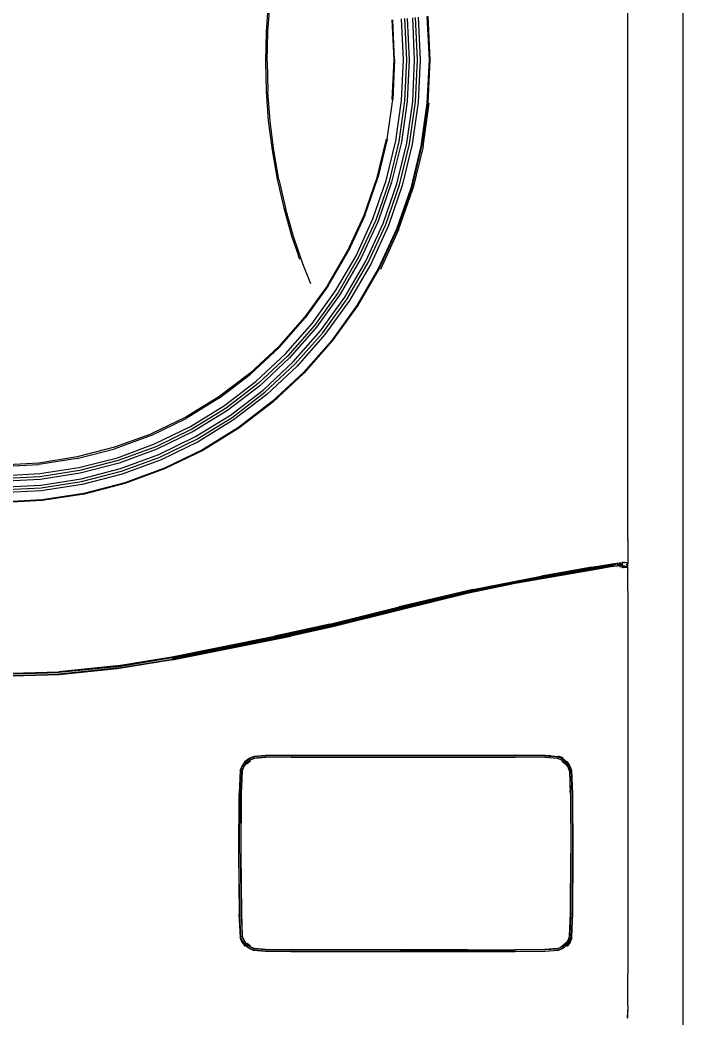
# Model space of a CAD drawing. Extents: x 41.9 to 126, y -21.3 to 38.1.
# Drawn here: x 101.854 to 103.269, y -11.707 to -9.578 of the extents above; entities that cross this region are included whole.
import ezdxf

# ---------------------------------------------------------------- set-up
doc = ezdxf.new("R2010")
doc.units = 0
doc.layers.add('ARQUITETURA_R07', color=8, linetype='CONTINUOUS')
doc.layers.add('LISTAGEM_TEXTO', color=7, linetype='CONTINUOUS')

# ---------------------------------------------------------------- blocks, each defined once
blk = doc.blocks.new('VISTAS')
at = {"layer": 'ARQUITETURA_R07'}
for p, q in [((2.27249, -1.29352), (2.27249, 0.71648)), ((2.2431, -0.04494), (2.2431, 0.47015)), ((2.05115, 0.24115), (2.04997, 0.22538)), ((2.05097, 0.22543), (2.05214, 0.24125)), ((2.11713, 0.23175), (2.11806, 0.21055)), ((2.11855, 0.21057), (2.11755, 0.23181)), ((2.12331, 0.21057), (2.12229, 0.23229)), ((2.12389, 0.23245), (2.12492, 0.21057)), ((2.12528, 0.23259), (2.12632, 0.21057)), ((2.12925, 0.21057), (2.1282, 0.23289)), ((2.13071, 0.21057), (2.12965, 0.23303)), ((2.13119, 0.23319), (2.13225, 0.21057)), ((2.13583, 0.23367), (2.13692, 0.21057)), ((2.13621, 0.2337), (2.1373, 0.21057)), ((2.04997, 0.22538), (2.04958, 0.20955)), ((2.05058, 0.20955), (2.05097, 0.22543)), ((2.04958, 0.20955), (2.04997, 0.19372)), ((2.05058, 0.20955), (2.05097, 0.19367)), ((2.11806, 0.21055), (2.11713, 0.18931)), ((2.11855, 0.21057), (2.11755, 0.18929)), ((2.12229, 0.18881), (2.12331, 0.21057)), ((2.12492, 0.21057), (2.12389, 0.18864)), ((2.12632, 0.21057), (2.12528, 0.1885)), ((2.1282, 0.18821), (2.12925, 0.21057)), ((2.12965, 0.18806), (2.13071, 0.21057)), ((2.13225, 0.21057), (2.13118, 0.18791)), ((2.13692, 0.21057), (2.13583, 0.18744)), ((2.1373, 0.21057), (2.13621, 0.1874)), ((2.04997, 0.19372), (2.05115, 0.17795)), ((2.05214, 0.17785), (2.05097, 0.19367)), ((2.11455, 0.1682), (2.11755, 0.18929)), ((2.11922, 0.16725), (2.12229, 0.18881)), ((2.12389, 0.18864), (2.1208, 0.16692)), ((2.12528, 0.1885), (2.12216, 0.16664)), ((2.12504, 0.16605), (2.1282, 0.18821)), ((2.12648, 0.16576), (2.12965, 0.18806)), ((2.13118, 0.18791), (2.12799, 0.16545)), ((2.13583, 0.18744), (2.13257, 0.16451)), ((2.13621, 0.1874), (2.13294, 0.16444)), ((2.13376, 0.16426), (2.13707, 0.18731)), ((2.05115, 0.17795), (2.05311, 0.1623)), ((2.0541, 0.16215), (2.05214, 0.17785)), ((2.10922, 0.14766), (2.11421, 0.16827)), ((2.11455, 0.1682), (2.10955, 0.14755)), ((2.1141, 0.14612), (2.11922, 0.16725)), ((2.1208, 0.16692), (2.11563, 0.14564)), ((2.12216, 0.16664), (2.11697, 0.14522)), ((2.11978, 0.14434), (2.12504, 0.16605)), ((2.12118, 0.1439), (2.12648, 0.16576)), ((2.12799, 0.16545), (2.12265, 0.14344)), ((2.05311, 0.1623), (2.05584, 0.14682)), ((2.05683, 0.14662), (2.0541, 0.16215)), ((2.13257, 0.16451), (2.12712, 0.14205)), ((2.13294, 0.16444), (2.12748, 0.14193)), ((2.13376, 0.16426), (2.12827, 0.14167)), ((2.05584, 0.14682), (2.05934, 0.13157)), ((2.05683, 0.14662), (2.06033, 0.13133)), ((2.10228, 0.12766), (2.10922, 0.14766)), ((2.10259, 0.12751), (2.10955, 0.14755)), ((2.10699, 0.12562), (2.1141, 0.14612)), ((2.11563, 0.14564), (2.10847, 0.12499)), ((2.11697, 0.14522), (2.10976, 0.12444)), ((2.11247, 0.12328), (2.11978, 0.14434)), ((2.11382, 0.1227), (2.12118, 0.1439)), ((2.12265, 0.14344), (2.11524, 0.12209)), ((2.12712, 0.14205), (2.11955, 0.12025)), ((2.12748, 0.14193), (2.1199, 0.1201)), ((2.12067, 0.11975), (2.12827, 0.14167)), ((2.05934, 0.13157), (2.0636, 0.1166)), ((2.06458, 0.11632), (2.06033, 0.13133)), ((2.09346, 0.10847), (2.10228, 0.12766)), ((2.10259, 0.12751), (2.09375, 0.10827)), ((2.09795, 0.10595), (2.10699, 0.12562)), ((2.10847, 0.12499), (2.09936, 0.10517)), ((2.10976, 0.12444), (2.10059, 0.10449)), ((2.10318, 0.10306), (2.11247, 0.12328)), ((2.10447, 0.10235), (2.11382, 0.1227)), ((2.11524, 0.12209), (2.10583, 0.1016)), ((2.11955, 0.12025), (2.10994, 0.09933)), ((2.1199, 0.1201), (2.11028, 0.09914)), ((2.12067, 0.11975), (2.11101, 0.09871)), ((2.0636, 0.1166), (2.06726, 0.10589)), ((2.06959, 0.10166), (2.06458, 0.11632)), ((2.08287, 0.09036), (2.09346, 0.10847)), ((2.08313, 0.09002), (2.09375, 0.10827)), ((2.06791, 0.10404), (2.06726, 0.10589)), ((2.07386, 0.09111), (2.06959, 0.10166)), ((2.08708, 0.08728), (2.09795, 0.10595)), ((2.09936, 0.10517), (2.08841, 0.08636)), ((2.10059, 0.10449), (2.08958, 0.08556)), ((2.09201, 0.08388), (2.10318, 0.10306)), ((2.09323, 0.08304), (2.10447, 0.10235)), ((2.10583, 0.1016), (2.09451, 0.08216)), ((2.10994, 0.09933), (2.09839, 0.07948)), ((2.11028, 0.09914), (2.09871, 0.07926)), ((2.11033, 0.09879), (2.11032, 0.09877)), ((2.08284, 0.09026), (2.07055, 0.07335)), ((2.08313, 0.09002), (2.07081, 0.07294)), ((2.07449, 0.06981), (2.08708, 0.08728)), ((2.08841, 0.08636), (2.07573, 0.06876)), ((2.08958, 0.08556), (2.07681, 0.06784)), ((2.08287, 0.09036), (2.08284, 0.09026)), ((2.07907, 0.06593), (2.09201, 0.08388)), ((2.0802, 0.06497), (2.09323, 0.08304)), ((2.09451, 0.08216), (2.08139, 0.06396)), ((2.09839, 0.07948), (2.085, 0.0609)), ((2.09871, 0.07926), (2.08529, 0.06065)), ((2.07055, 0.07335), (2.05668, 0.05766)), ((2.05694, 0.05717), (2.07081, 0.07294)), ((2.0603, 0.05369), (2.07449, 0.06981)), ((2.07573, 0.06876), (2.06143, 0.05252)), ((2.07681, 0.06784), (2.06242, 0.0515)), ((2.06449, 0.04936), (2.07907, 0.06593)), ((2.06552, 0.0483), (2.0802, 0.06497)), ((2.08139, 0.06396), (2.06661, 0.04717)), ((2.085, 0.0609), (2.06992, 0.04376)), ((2.08529, 0.06065), (2.07018, 0.04348)), ((2.05668, 0.05766), (2.04137, 0.04345)), ((2.05694, 0.05717), (2.04163, 0.04289)), ((2.04464, 0.03908), (2.0603, 0.05369)), ((2.06143, 0.05252), (2.04565, 0.03781)), ((2.06242, 0.0515), (2.04655, 0.03669)), ((2.0484, 0.03435), (2.06449, 0.04936)), ((2.04933, 0.03319), (2.06552, 0.0483)), ((2.04137, 0.04345), (2.0248, 0.03085)), ((2.02503, 0.03022), (2.04163, 0.04289)), ((2.06661, 0.04717), (2.05031, 0.03196)), ((2.06992, 0.04376), (2.05327, 0.02823)), ((2.07018, 0.04348), (2.05351, 0.02792)), ((2.02768, 0.02613), (2.04464, 0.03908)), ((2.04565, 0.03781), (2.02856, 0.02476)), ((2.04655, 0.03669), (2.02934, 0.02355)), ((2.03097, 0.02104), (2.0484, 0.03435)), ((2.03178, 0.01979), (2.04933, 0.03319)), ((2.05031, 0.03196), (2.03264, 0.01846)), ((2.0248, 0.03085), (2.0071, 0.01998)), ((2.02503, 0.03022), (2.00731, 0.01929)), ((2.05327, 0.02823), (2.03523, 0.01445)), ((2.05351, 0.02792), (2.03544, 0.01412)), ((2.00956, 0.01495), (2.02768, 0.02613)), ((2.02856, 0.02476), (2.0103, 0.0135)), ((2.02934, 0.02355), (2.01097, 0.01222)), ((2.0071, 0.01998), (1.98853, 0.01098)), ((1.98864, 0.0102), (2.00731, 0.01929)), ((2.01235, 0.00955), (2.03097, 0.02104)), ((2.01303, 0.00823), (2.03178, 0.01979)), ((2.03264, 0.01846), (2.01376, 0.00682)), ((1.98847, 0.01095), (1.96908, 0.00389)), ((1.98847, 0.01095), (1.98853, 0.01098)), ((1.99046, 0.00565), (2.00956, 0.01495)), ((2.0103, 0.0135), (1.99107, 0.00414)), ((2.01097, 0.01222), (1.99161, 0.00279)), ((2.03523, 0.01445), (2.01596, 0.00257)), ((2.03544, 0.01412), (2.01614, 0.00222)), ((1.98864, 0.0102), (1.96919, 0.00304)), ((1.97058, -0.00167), (1.99046, 0.00565)), ((1.99273, 0), (2.01235, 0.00955)), ((1.99329, -0.00138), (2.01303, 0.00823)), ((2.01376, 0.00682), (1.99388, -0.00286)), ((1.96908, 0.00389), (1.94904, -0.00128)), ((1.94914, -0.00214), (1.96919, 0.00304)), ((1.99107, 0.00414), (1.97104, -0.00324)), ((1.99161, 0.00279), (1.97145, -0.00464)), ((2.01596, 0.00257), (1.99567, -0.00732)), ((2.01614, 0.00222), (1.99581, -0.00769)), ((1.90799, -0.00636), (1.92865, -0.00529)), ((1.92859, -0.00453), (1.90895, -0.00558)), ((1.94904, -0.00128), (1.92859, -0.00453)), ((1.94914, -0.00214), (1.92865, -0.00529)), ((1.95007, -0.00697), (1.97058, -0.00167)), ((1.97104, -0.00324), (1.95038, -0.00857)), ((1.97145, -0.00464), (1.95065, -0.01001)), ((1.9723, -0.00753), (1.99273, 0)), ((1.97272, -0.00895), (1.99329, -0.00138)), ((1.99388, -0.00286), (1.97317, -0.01049)), ((1.90799, -0.01128), (1.92912, -0.01019)), ((1.92912, -0.01019), (1.95007, -0.00697)), ((1.95038, -0.00857), (1.92927, -0.01182)), ((1.95065, -0.01001), (1.92941, -0.01327)), ((1.95123, -0.01297), (1.9723, -0.00753)), ((1.95151, -0.01443), (1.97272, -0.00895)), ((1.97317, -0.01049), (1.95181, -0.016)), ((1.99567, -0.00732), (1.97452, -0.0151)), ((1.99581, -0.00769), (1.97463, -0.01548)), ((1.92927, -0.01182), (1.90799, -0.01292)), ((1.92941, -0.01327), (1.90799, -0.01438)), ((1.9297, -0.01628), (1.95123, -0.01297)), ((1.92984, -0.01776), (1.95151, -0.01443)), ((1.97452, -0.0151), (1.95272, -0.02073)), ((1.97463, -0.01548), (1.9528, -0.02112)), ((1.90799, -0.0174), (1.9297, -0.01628)), ((1.90799, -0.01889), (1.92984, -0.01776)), ((1.92999, -0.01936), (1.90799, -0.0205)), ((1.95181, -0.016), (1.92999, -0.01936)), ((1.95272, -0.02073), (1.93045, -0.02415)), ((1.9528, -0.02112), (1.93048, -0.02455)), ((1.93045, -0.02415), (1.90798, -0.02532)), ((1.93048, -0.02455), (1.90798, -0.02572)), ((2.24309, -0.04587), (2.24306, -0.05824)), ((2.2431, -0.04494), (2.24309, -0.04554)), ((2.24309, -0.04587), (2.24309, -0.04554)), ((2.22349, -0.06039), (2.23449, -0.05852)), ((2.23469, -0.05842), (2.22366, -0.06029)), ((2.22379, -0.06014), (2.23484, -0.05826)), ((2.23689, -0.05816), (2.23449, -0.05852)), ((2.23539, -0.05856), (2.23752, -0.05829)), ((2.23689, -0.05816), (2.23726, -0.05811)), ((2.23746, -0.05802), (2.23731, -0.05804)), ((2.23746, -0.05802), (2.23752, -0.05801)), ((2.23758, -0.058), (2.23752, -0.05801)), ((2.23753, -0.05871), (2.23752, -0.05829)), ((2.23752, -0.05829), (2.23893, -0.05829)), ((2.23762, -0.058), (2.23758, -0.058)), ((2.2379, -0.05799), (2.23775, -0.05799)), ((2.23893, -0.05798), (2.23845, -0.05799)), ((2.23852, -0.05791), (2.23893, -0.05791)), ((2.23893, -0.05763), (2.23893, -0.05751)), ((2.23893, -0.05778), (2.23893, -0.05772)), ((2.23893, -0.05791), (2.23893, -0.05786)), ((2.23893, -0.05791), (2.23903, -0.05791)), ((2.23893, -0.05798), (2.23893, -0.05791)), ((2.23918, -0.05798), (2.23893, -0.05798)), ((2.23893, -0.05829), (2.23893, -0.05804)), ((2.23893, -0.05829), (2.23902, -0.05829)), ((2.23902, -0.05829), (2.23918, -0.05835)), ((2.23916, -0.05791), (2.2391, -0.05792)), ((2.23918, -0.05784), (2.23916, -0.05791)), ((2.23916, -0.05791), (2.23987, -0.05791)), ((2.23916, -0.05791), (2.23918, -0.05798)), ((2.23918, -0.05749), (2.23918, -0.05764)), ((2.23918, -0.0577), (2.23918, -0.05774)), ((2.23923, -0.05798), (2.23918, -0.05798)), ((2.23918, -0.05798), (2.23918, -0.05835)), ((2.23918, -0.05835), (2.23989, -0.05865)), ((2.23918, -0.05835), (2.23918, -0.05861)), ((2.2401, -0.05834), (2.23923, -0.05798)), ((2.24133, -0.05756), (2.23979, -0.05764)), ((2.24058, -0.05792), (2.23987, -0.05791)), ((2.24043, -0.05891), (2.2401, -0.05834)), ((2.24133, -0.05756), (2.24226, -0.05759)), ((2.24271, -0.05793), (2.24226, -0.05759)), ((2.24232, -0.05849), (2.24239, -0.05921)), ((2.24285, -0.05775), (2.24285, -0.05873)), ((2.24305, -0.0593), (2.24306, -0.05824)), ((2.22705, -0.06073), (2.18286, -0.06847)), ((2.22723, -0.06106), (2.18289, -0.06886)), ((2.22189, -0.06082), (2.19583, -0.06533)), ((2.22705, -0.06033), (2.1959, -0.06572)), ((2.22349, -0.06039), (2.19669, -0.06502)), ((2.22379, -0.06014), (2.1968, -0.06481)), ((2.22189, -0.06082), (2.23263, -0.05898)), ((2.23263, -0.05939), (2.22705, -0.06033)), ((2.22705, -0.06073), (2.23264, -0.05979)), ((2.23284, -0.06011), (2.22723, -0.06106)), ((2.23263, -0.05898), (2.23539, -0.05856)), ((2.2354, -0.05938), (2.23264, -0.05979)), ((2.23561, -0.05971), (2.23284, -0.06011)), ((2.2354, -0.05938), (2.23753, -0.05912)), ((2.23775, -0.05945), (2.23561, -0.05971)), ((2.23902, -0.0586), (2.23753, -0.05871)), ((2.23903, -0.05902), (2.23753, -0.05912)), ((2.23918, -0.05934), (2.23775, -0.05945)), ((2.23893, -0.05956), (2.23893, -0.05944)), ((2.23893, -0.05983), (2.23893, -0.05967)), ((2.23893, -0.06005), (2.23893, -0.05993)), ((2.23918, -0.05861), (2.23902, -0.0586)), ((2.23903, -0.05902), (2.23918, -0.05902)), ((2.23989, -0.05865), (2.23918, -0.05861)), ((2.23918, -0.05902), (2.23918, -0.05924)), ((2.23918, -0.05902), (2.23989, -0.05906)), ((2.23918, -0.05934), (2.23918, -0.05954)), ((2.23925, -0.05934), (2.23918, -0.05934)), ((2.23918, -0.05965), (2.23918, -0.05978)), ((2.23918, -0.0599), (2.23918, -0.06004)), ((2.24007, -0.05939), (2.23925, -0.05934)), ((2.24021, -0.05901), (2.23989, -0.05865)), ((2.23989, -0.05865), (2.24019, -0.05919)), ((2.24007, -0.05939), (2.23989, -0.05906)), ((2.23989, -0.06023), (2.24001, -0.06)), ((2.23996, -0.06025), (2.24004, -0.06)), ((2.24, -0.06024), (2.24014, -0.05999)), ((2.24004, -0.06024), (2.24009, -0.06024)), ((2.24007, -0.05939), (2.24012, -0.05939)), ((2.24011, -0.05968), (2.24009, -0.05981)), ((2.24014, -0.05999), (2.24009, -0.06024)), ((2.24009, -0.06024), (2.24039, -0.06021)), ((2.24016, -0.05943), (2.24012, -0.05939)), ((2.24014, -0.05956), (2.24012, -0.05962)), ((2.24016, -0.05943), (2.24014, -0.05951)), ((2.2402, -0.05922), (2.24016, -0.05937)), ((2.24016, -0.05937), (2.24017, -0.0594)), ((2.24017, -0.0594), (2.24016, -0.05943)), ((2.24016, -0.05943), (2.24021, -0.05951)), ((2.24021, -0.05949), (2.24016, -0.05943)), ((2.24021, -0.05943), (2.24016, -0.05943)), ((2.24016, -0.05956), (2.24021, -0.05961)), ((2.2402, -0.05968), (2.24018, -0.0598)), ((2.24018, -0.05968), (2.24018, -0.0598)), ((2.24021, -0.05901), (2.24019, -0.05919)), ((2.24019, -0.05919), (2.2402, -0.05922)), ((2.2402, -0.05922), (2.24021, -0.05943)), ((2.24021, -0.05943), (2.24021, -0.05949)), ((2.24021, -0.05949), (2.24021, -0.05951)), ((2.24023, -0.05952), (2.24021, -0.05949)), ((2.24021, -0.05955), (2.24021, -0.05961)), ((2.24021, -0.0598), (2.24027, -0.05967)), ((2.24023, -0.05952), (2.24028, -0.05952)), ((2.24023, -0.05952), (2.24027, -0.05955)), ((2.24027, -0.05955), (2.24033, -0.05952)), ((2.24031, -0.05959), (2.24027, -0.05955)), ((2.24031, -0.05959), (2.24032, -0.05957)), ((2.24033, -0.05952), (2.24043, -0.05891)), ((2.24033, -0.05952), (2.24078, -0.05953)), ((2.24045, -0.05975), (2.24037, -0.05966)), ((2.24039, -0.06021), (2.24042, -0.05997)), ((2.24039, -0.06021), (2.24085, -0.06014)), ((2.24045, -0.05978), (2.24045, -0.05975)), ((2.2415, -0.05958), (2.24078, -0.05953)), ((2.24085, -0.06014), (2.24178, -0.06012)), ((2.24189, -0.05965), (2.2415, -0.05958)), ((2.24178, -0.06012), (2.24229, -0.06007)), ((2.2421, -0.05976), (2.24189, -0.05965)), ((2.2421, -0.05976), (2.24243, -0.06003)), ((2.24229, -0.06007), (2.24233, -0.06006)), ((2.24243, -0.06003), (2.24258, -0.05998)), ((2.24243, -0.06003), (2.24254, -0.0601)), ((2.24254, -0.0601), (2.24271, -0.06027)), ((2.24258, -0.05998), (2.2428, -0.05981)), ((2.24271, -0.06027), (2.24283, -0.0605)), ((2.2428, -0.05981), (2.24285, -0.05974)), ((2.24285, -0.05974), (2.24283, -0.0605)), ((2.24283, -0.0605), (2.24285, -0.06056)), ((2.24285, -0.05974), (2.24295, -0.05959)), ((2.24285, -0.06056), (2.24291, -0.06079)), ((2.24285, -0.06056), (2.24285, -0.06075)), ((2.24291, -0.06079), (2.24306, -0.06161)), ((2.24295, -0.05959), (2.24305, -0.0593)), ((2.2431, -0.07283), (2.24306, -0.06161)), ((2.15721, -0.07379), (2.18286, -0.06847)), ((2.18289, -0.06886), (2.15727, -0.07419)), ((2.1603, -0.07234), (2.19583, -0.06533)), ((2.16038, -0.07197), (2.1968, -0.06481)), ((2.16042, -0.07274), (2.1959, -0.06572)), ((2.16043, -0.07215), (2.19669, -0.06502)), ((2.16038, -0.07197), (2.121, -0.0813)), ((2.16043, -0.07215), (2.12107, -0.08149)), ((2.1603, -0.07234), (2.12114, -0.08168)), ((2.12124, -0.08209), (2.16042, -0.07274)), ((2.15714, -0.07331), (2.12124, -0.08209)), ((2.15721, -0.07379), (2.1213, -0.08256)), ((2.15727, -0.07419), (2.12135, -0.08294)), ((2.16039, -0.07264), (2.15714, -0.07331)), ((2.2431, -0.07283), (2.24311, -0.2767)), ((2.08393, -0.0904), (2.121, -0.0813)), ((2.08396, -0.09061), (2.12107, -0.08149)), ((2.084, -0.09085), (2.12114, -0.08168)), ((2.08406, -0.09127), (2.12124, -0.08209)), ((2.12124, -0.08209), (2.08619, -0.09085)), ((2.08623, -0.09129), (2.1213, -0.08256)), ((2.12135, -0.08294), (2.08627, -0.09165)), ((2.08393, -0.0904), (2.05442, -0.09687)), ((2.08396, -0.09061), (2.05445, -0.09708)), ((2.084, -0.09085), (2.0545, -0.09733)), ((2.05456, -0.09776), (2.08406, -0.09127)), ((2.08619, -0.09085), (2.0631, -0.09605)), ((2.08623, -0.09129), (2.06312, -0.09648)), ((2.08627, -0.09165), (2.06314, -0.09684)), ((1.99972, -0.10783), (2.05442, -0.09687)), ((1.99976, -0.10803), (2.05445, -0.09708)), ((1.99983, -0.10826), (2.0545, -0.09733)), ((2.05456, -0.09776), (1.99991, -0.10868)), ((2.06312, -0.09648), (1.99999, -0.1091)), ((2.00006, -0.10944), (2.06314, -0.09684)), ((2.0631, -0.09605), (2.05456, -0.09776)), ((1.97012, -0.11273), (1.99972, -0.10783)), ((1.97016, -0.11293), (1.99976, -0.10803)), ((1.97022, -0.11315), (1.99983, -0.10826)), ((1.97035, -0.11398), (1.99999, -0.1091)), ((2.00006, -0.10944), (1.9704, -0.11432)), ((1.90801, -0.11668), (1.93931, -0.1158)), ((1.90801, -0.11689), (1.93934, -0.116)), ((1.90801, -0.11711), (1.93937, -0.11622)), ((1.90801, -0.11795), (1.93944, -0.11706)), ((1.97012, -0.11273), (1.93931, -0.1158)), ((1.97016, -0.11293), (1.93934, -0.116)), ((1.97022, -0.11315), (1.93937, -0.11622)), ((1.97035, -0.11398), (1.93944, -0.11706)), ((1.9704, -0.11432), (1.93947, -0.1174)), ((1.93947, -0.1174), (1.90801, -0.11829)), ((2.03799, -0.16485), (2.03724, -0.16589)), ((2.03734, -0.1659), (2.03892, -0.1638)), ((2.03799, -0.16485), (2.03827, -0.16449)), ((2.03804, -0.16634), (2.03949, -0.1644)), ((2.03958, -0.1645), (2.03814, -0.16641)), ((2.03827, -0.16449), (2.03883, -0.16373)), ((2.03884, -0.16376), (2.03827, -0.16449)), ((2.03883, -0.16373), (2.04088, -0.16211)), ((2.0409, -0.16213), (2.03884, -0.16376)), ((2.04094, -0.1622), (2.03892, -0.1638)), ((2.04136, -0.16292), (2.03949, -0.1644)), ((2.04143, -0.16304), (2.03958, -0.1645)), ((2.04155, -0.16358), (2.03984, -0.16496)), ((2.04088, -0.16211), (2.04332, -0.16107)), ((2.04334, -0.1611), (2.0409, -0.16213)), ((2.04094, -0.1622), (2.04335, -0.16118)), ((2.04136, -0.16292), (2.04362, -0.16198)), ((2.04366, -0.16211), (2.04143, -0.16304)), ((2.04963, -0.16055), (2.04334, -0.1611)), ((2.04962, -0.16064), (2.04335, -0.16118)), ((2.04975, -0.16146), (2.04362, -0.16198)), ((2.04978, -0.1616), (2.04366, -0.16211)), ((2.04962, -0.16064), (2.06324, -0.16044)), ((2.06326, -0.16035), (2.04963, -0.16055)), ((2.04975, -0.16146), (2.06329, -0.16128)), ((2.0633, -0.16142), (2.04978, -0.1616)), ((2.06324, -0.16044), (2.18294, -0.16049)), ((2.06326, -0.16035), (2.08649, -0.16033)), ((2.06326, -0.16035), (2.18299, -0.16039)), ((2.06327, -0.16033), (2.08649, -0.16033)), ((2.06329, -0.16128), (2.18288, -0.16132)), ((2.0633, -0.16142), (2.18288, -0.16146)), ((2.08649, -0.16033), (2.18297, -0.16037)), ((2.19866, -0.16147), (2.18288, -0.16132)), ((2.19864, -0.16161), (2.18288, -0.16146)), ((2.19879, -0.16065), (2.18294, -0.16049)), ((2.18297, -0.16037), (2.183, -0.16037)), ((2.18297, -0.16037), (2.18299, -0.16039)), ((2.19886, -0.16056), (2.18299, -0.16039)), ((2.20551, -0.16211), (2.19864, -0.16161)), ((2.19866, -0.16147), (2.20554, -0.16198)), ((2.19879, -0.16065), (2.20581, -0.16118)), ((2.20185, -0.16076), (2.19886, -0.16056)), ((2.19888, -0.16053), (2.20185, -0.16076)), ((2.20185, -0.16076), (2.2059, -0.1611)), ((2.20774, -0.16304), (2.20551, -0.16211)), ((2.20779, -0.16292), (2.20554, -0.16198)), ((2.20822, -0.1622), (2.20581, -0.16118)), ((2.2059, -0.1611), (2.20828, -0.16211)), ((2.20593, -0.1611), (2.20828, -0.16211)), ((2.20868, -0.16195), (2.20613, -0.16084)), ((2.20772, -0.16358), (2.20943, -0.16495)), ((2.20959, -0.1645), (2.20774, -0.16304)), ((2.20779, -0.16292), (2.20967, -0.1644)), ((2.20822, -0.1622), (2.21024, -0.1638)), ((2.20828, -0.16211), (2.20832, -0.16211)), ((2.20832, -0.16211), (2.20834, -0.16214)), ((2.20834, -0.16214), (2.21033, -0.16373)), ((2.211, -0.1664), (2.20959, -0.1645)), ((2.2111, -0.16633), (2.20967, -0.1644)), ((2.2118, -0.16589), (2.21024, -0.1638)), ((2.21033, -0.16373), (2.21038, -0.16373)), ((2.2104, -0.16376), (2.21038, -0.16373)), ((2.2104, -0.16376), (2.21191, -0.16584)), ((2.03618, -0.1684), (2.03562, -0.1808)), ((2.03573, -0.18081), (2.0363, -0.16838)), ((2.03619, -0.16835), (2.03617, -0.16837)), ((2.03618, -0.1684), (2.03617, -0.16837)), ((2.03618, -0.1684), (2.03619, -0.16835)), ((2.03619, -0.16835), (2.0362, -0.16832)), ((2.0362, -0.16832), (2.03649, -0.1676)), ((2.03734, -0.1659), (2.0363, -0.16838)), ((2.03724, -0.16589), (2.03649, -0.1676)), ((2.03653, -0.18094), (2.03706, -0.16866)), ((2.03718, -0.16871), (2.03666, -0.18097)), ((2.03804, -0.16634), (2.03706, -0.16866)), ((2.03814, -0.16641), (2.03718, -0.16871)), ((2.03718, -0.16871), (2.03724, -0.16876)), ((2.03726, -0.1688), (2.03724, -0.16876)), ((2.03726, -0.1688), (2.03729, -0.16882)), ((2.21191, -0.1687), (2.211, -0.1664)), ((2.2111, -0.16633), (2.21201, -0.16865)), ((2.2118, -0.16589), (2.21278, -0.16838)), ((2.21188, -0.16875), (2.21191, -0.1687)), ((2.21189, -0.16878), (2.21188, -0.16875)), ((2.21189, -0.16878), (2.21229, -0.17901)), ((2.21191, -0.16584), (2.21196, -0.16585)), ((2.21198, -0.16589), (2.21196, -0.16585)), ((2.21198, -0.16589), (2.2129, -0.16835)), ((2.21251, -0.18094), (2.21201, -0.16865)), ((2.21331, -0.18081), (2.21278, -0.16838)), ((2.2129, -0.16835), (2.21343, -0.1808)), ((2.03548, -0.21277), (2.03561, -0.18087)), ((2.03573, -0.18081), (2.0356, -0.21276)), ((2.03562, -0.1808), (2.03561, -0.18087)), ((2.03653, -0.18094), (2.03641, -0.21277)), ((2.2124, -0.18096), (2.21229, -0.17901)), ((2.21237, -0.181), (2.2124, -0.18096)), ((2.21251, -0.18094), (2.21267, -0.21276)), ((2.21331, -0.18081), (2.21349, -0.21276)), ((2.21343, -0.1808), (2.21361, -0.21277)), ((2.03666, -0.18097), (2.03653, -0.21278)), ((2.21237, -0.181), (2.21256, -0.21277)), ((2.03546, -0.21281), (2.03548, -0.21277)), ((2.03546, -0.21281), (2.03547, -0.21284)), ((2.03547, -0.21284), (2.03548, -0.21277)), ((2.03572, -0.24474), (2.03547, -0.21284)), ((2.03583, -0.24471), (2.0356, -0.21276)), ((2.03663, -0.24459), (2.03641, -0.21277)), ((2.03653, -0.21278), (2.03676, -0.24458)), ((2.2124, -0.24458), (2.21255, -0.21284)), ((2.21251, -0.24459), (2.21267, -0.21276)), ((2.21255, -0.21284), (2.21256, -0.21277)), ((2.21331, -0.24471), (2.21349, -0.21276)), ((2.21361, -0.21277), (2.21343, -0.24474)), ((2.0357, -0.24478), (2.03572, -0.24474)), ((2.03571, -0.24482), (2.0357, -0.24478)), ((2.03571, -0.24482), (2.03627, -0.2572)), ((2.03583, -0.24471), (2.03638, -0.25715)), ((2.03663, -0.24459), (2.03715, -0.25687)), ((2.03676, -0.24458), (2.03727, -0.25684)), ((2.21237, -0.24466), (2.21188, -0.25687)), ((2.21191, -0.25685), (2.21237, -0.24466)), ((2.21251, -0.24459), (2.21201, -0.25688)), ((2.21237, -0.24466), (2.2124, -0.24458)), ((2.21331, -0.24471), (2.21278, -0.25715)), ((2.21343, -0.24474), (2.2129, -0.2572)), ((2.03549, -0.24488), (2.03612, -0.25745)), ((2.03716, -0.26019), (2.03604, -0.25752)), ((2.03627, -0.2572), (2.03625, -0.25726)), ((2.03626, -0.25728), (2.03625, -0.25726)), ((2.03727, -0.2597), (2.03626, -0.25728)), ((2.03736, -0.25963), (2.03638, -0.25715)), ((2.03807, -0.25919), (2.03715, -0.25687)), ((2.03716, -0.26019), (2.03876, -0.26236)), ((2.03727, -0.25684), (2.03817, -0.25914)), ((2.03884, -0.26182), (2.03727, -0.2597)), ((2.03736, -0.25963), (2.03892, -0.26172)), ((2.03807, -0.25919), (2.03949, -0.26113)), ((2.03817, -0.25914), (2.03822, -0.25915)), ((2.03822, -0.25915), (2.03825, -0.25919)), ((2.0387, -0.2598), (2.03825, -0.25919)), ((2.03958, -0.26105), (2.0387, -0.2598)), ((2.20774, -0.26217), (2.20944, -0.2608)), ((2.20959, -0.26105), (2.21023, -0.26018)), ((2.21023, -0.26018), (2.2096, -0.26108)), ((2.2111, -0.2592), (2.20967, -0.26113)), ((2.21045, -0.25988), (2.21023, -0.26018)), ((2.2118, -0.25963), (2.21024, -0.26172)), ((2.21191, -0.2597), (2.21033, -0.26182)), ((2.21099, -0.25919), (2.21045, -0.25988)), ((2.21221, -0.26015), (2.21062, -0.26231)), ((2.21098, -0.25915), (2.21096, -0.25918)), ((2.21187, -0.25691), (2.21098, -0.25915)), ((2.21189, -0.2569), (2.21099, -0.25919)), ((2.2111, -0.2592), (2.21201, -0.25688)), ((2.2118, -0.25963), (2.21278, -0.25715)), ((2.21187, -0.25691), (2.21191, -0.25685)), ((2.21188, -0.25687), (2.21189, -0.2569)), ((2.2129, -0.2572), (2.21191, -0.2597)), ((2.21221, -0.26015), (2.21329, -0.2575)), ((2.04089, -0.26344), (2.03884, -0.26182)), ((2.04095, -0.26332), (2.03892, -0.26172)), ((2.04137, -0.2626), (2.03949, -0.26113)), ((2.03958, -0.26105), (2.03963, -0.26106)), ((2.03965, -0.26108), (2.03958, -0.26105)), ((2.03965, -0.26108), (2.03963, -0.26106)), ((2.04143, -0.26251), (2.03965, -0.26108)), ((2.04155, -0.26218), (2.03984, -0.26081)), ((2.04332, -0.26447), (2.04089, -0.26344)), ((2.04095, -0.26332), (2.04335, -0.26434)), ((2.04137, -0.2626), (2.04362, -0.26354)), ((2.04143, -0.26251), (2.04147, -0.2625)), ((2.04149, -0.26253), (2.04147, -0.2625)), ((2.0432, -0.26323), (2.04149, -0.26253)), ((2.04369, -0.26343), (2.0432, -0.26323)), ((2.04366, -0.26344), (2.0432, -0.26323)), ((2.04961, -0.26502), (2.04332, -0.26447)), ((2.04962, -0.26488), (2.04335, -0.26434)), ((2.04976, -0.26406), (2.04362, -0.26354)), ((2.04366, -0.26344), (2.04371, -0.26346)), ((2.0498, -0.26394), (2.04369, -0.26343)), ((2.04982, -0.26397), (2.04371, -0.26346)), ((2.04371, -0.26346), (2.0498, -0.26394)), ((2.06323, -0.2652), (2.04961, -0.26502)), ((2.04962, -0.26488), (2.06324, -0.26507)), ((2.04976, -0.26406), (2.06329, -0.26423)), ((2.0498, -0.26394), (2.0633, -0.26412)), ((2.0633, -0.26412), (2.04982, -0.26397)), ((2.18295, -0.26516), (2.06323, -0.2652)), ((2.18294, -0.26502), (2.06324, -0.26507)), ((2.18288, -0.26419), (2.06329, -0.26423)), ((2.06334, -0.26414), (2.0633, -0.26412)), ((2.1216, -0.26408), (2.06334, -0.26414)), ((2.12163, -0.2641), (2.1216, -0.26408)), ((2.15747, -0.26405), (2.12163, -0.2641)), ((2.12163, -0.2641), (2.18288, -0.26407)), ((2.15747, -0.26405), (2.18288, -0.26407)), ((2.19866, -0.26404), (2.18288, -0.26419)), ((2.18291, -0.26409), (2.18288, -0.26407)), ((2.19866, -0.26393), (2.18291, -0.26409)), ((2.19868, -0.26395), (2.18291, -0.26409)), ((2.19879, -0.26487), (2.18294, -0.26502)), ((2.19882, -0.265), (2.18295, -0.26516)), ((2.19866, -0.26404), (2.20555, -0.26354)), ((2.19866, -0.26393), (2.19868, -0.26395)), ((2.19869, -0.26393), (2.19866, -0.26393)), ((2.20554, -0.26346), (2.19868, -0.26395)), ((2.19879, -0.26487), (2.20581, -0.26434)), ((2.20585, -0.26447), (2.19882, -0.265)), ((2.20555, -0.26342), (2.20554, -0.26346)), ((2.2078, -0.2626), (2.20555, -0.26354)), ((2.20555, -0.26342), (2.20687, -0.26287)), ((2.20822, -0.26332), (2.20581, -0.26434)), ((2.20828, -0.26344), (2.20585, -0.26447)), ((2.20717, -0.26274), (2.20687, -0.26287)), ((2.20776, -0.26252), (2.20717, -0.26274)), ((2.20777, -0.26248), (2.20776, -0.26252)), ((2.20777, -0.26248), (2.20959, -0.26105)), ((2.2096, -0.26108), (2.20777, -0.26248)), ((2.2078, -0.2626), (2.20967, -0.26113)), ((2.20822, -0.26332), (2.21024, -0.26172)), ((2.21033, -0.26182), (2.20828, -0.26344)), ((2.24303, -0.29367), (2.24311, -0.2767)), ((2.24277, -0.29706), (2.24274, -0.3004)), ((2.24278, -0.29659), (2.24277, -0.29706)), ((2.24278, -0.29636), (2.24278, -0.29659)), ((2.24303, -0.29367), (2.2428, -0.3004)), ((2.2428, -0.3004), (2.24273, -0.30059))]:
    blk.add_line(p, q, dxfattribs=at)

msp = doc.modelspace()

# ---------------------------------------------------------------- block references
at = {"layer": 'LISTAGEM_TEXTO', "xscale": 4, "yscale": 4, "zscale": 4}
msp.add_blockref('VISTAS', (94.1793, -10.5048), dxfattribs=at)

doc.saveas('drawing.dxf')
